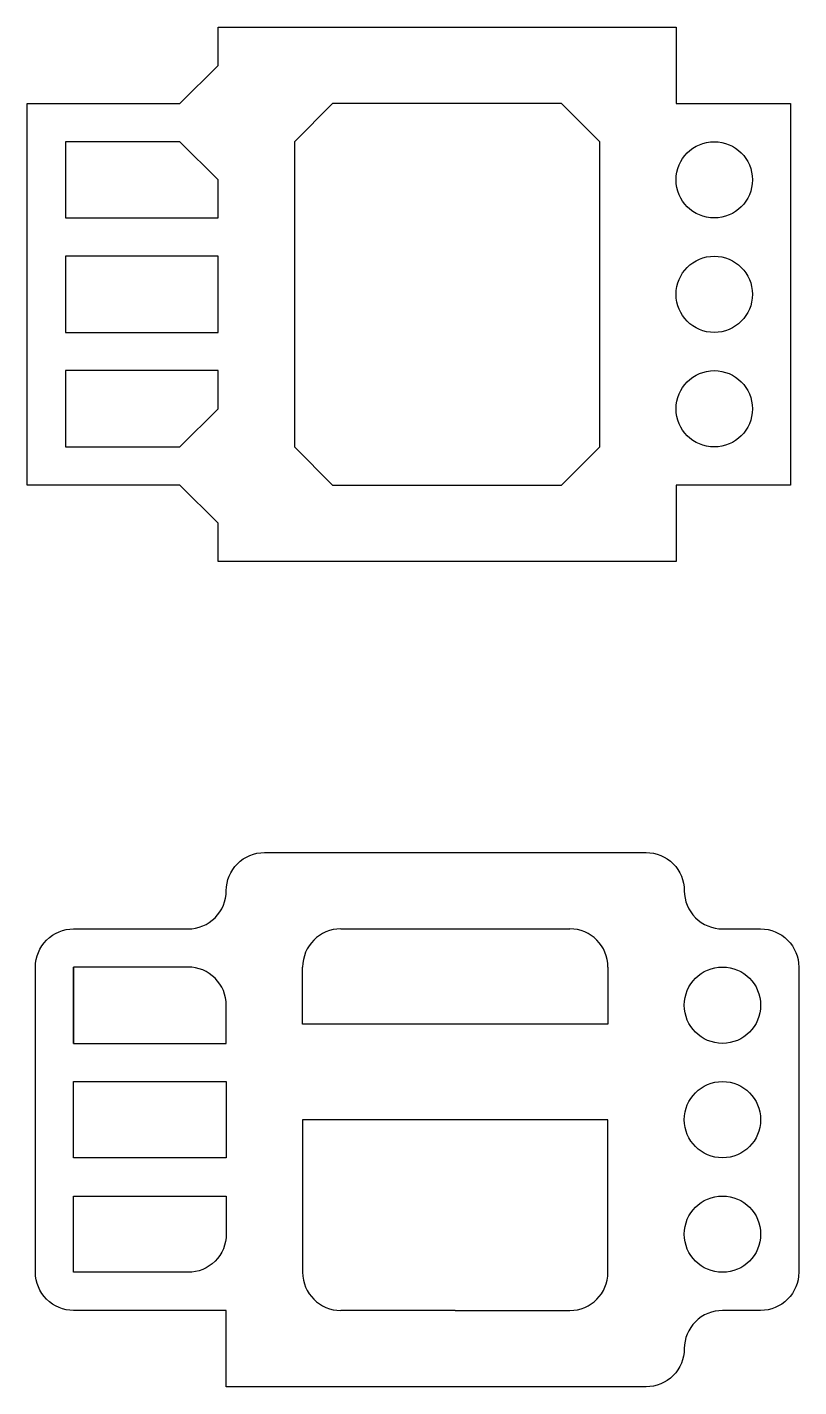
# Model space of a CAD drawing. Header units: inches. Extents: x 278 to 480, y 84 to 440.
import ezdxf

# ---------------------------------------------------------------- set-up
doc = ezdxf.new("R2010")
doc.units = ezdxf.units.IN
doc.header["$MEASUREMENT"] = 0

# ---------------------------------------------------------------- blocks, each defined once
blk = doc.blocks.new('*U1')
blk.add_circle((0, 0), 10)
blk = doc.blocks.new('*U2')
at = {"color": 0, "linetype": 'ByBlock', "lineweight": -2, "transparency": 16777216}
for p in [(0, 60), (0, 30), (0, 0)]:
    blk.add_blockref('*U1', p, dxfattribs=at)
blk = doc.blocks.new('*U3')
blk.add_circle((0, 0), 10)
blk = doc.blocks.new('*U4')
at = {"color": 0, "linetype": 'ByBlock', "lineweight": -2, "transparency": 16777216}
for p in [(0, 60), (0, 30), (0, 0)]:
    blk.add_blockref('*U3', p, dxfattribs=at)

msp = doc.modelspace()

# ---------------------------------------------------------------- linework, layer by layer
for p, q in [((317.51, 409.92), (287.51, 409.92)), ((287.51, 409.92), (287.51, 389.92)), ((327.51, 399.92), (317.51, 409.92)), ((327.51, 399.92), (327.51, 399.92)), ((327.51, 389.92), (327.51, 399.92)), ((287.51, 389.92), (327.51, 389.92)), ((327.51, 349.92), (287.51, 349.92)), ((287.51, 349.92), (287.51, 329.92)), ((327.51, 339.92), (327.51, 349.92)), ((327.51, 339.92), (327.51, 349.92)), ((317.51, 329.92), (327.51, 339.92)), ((287.51, 329.92), (317.51, 329.92)), ((359.67, 203.65), (389.67, 203.65)), ((389.67, 203.65), (419.67, 203.65)), ((289.67, 173.65), (289.67, 193.65)), ((349.67, 178.65), (349.67, 193.65)), ((429.67, 193.65), (429.67, 178.65)), ((429.67, 178.65), (349.67, 178.65)), ((289.67, 153.65), (289.67, 163.65)), ((429.67, 153.65), (349.67, 153.65)), ((349.67, 153.65), (349.67, 113.65)), ((429.67, 113.65), (429.67, 153.65)), ((389.67, 103.65), (359.67, 103.65)), ((389.67, 103.65), (419.67, 103.65)), ((389.67, 103.65), (389.67, 103.65)), ((459.67, 103.65), (459.67, 103.65))]:
    msp.add_line(p, q)
for points in [[(277.51, 319.92), (277.51, 419.92), (317.51, 419.92), (327.51, 429.92), (327.51, 439.92), (447.51, 439.92), (447.51, 419.92), (477.51, 419.92), (477.51, 319.92), (447.51, 319.92), (447.51, 299.92), (327.51, 299.92), (327.51, 309.92), (317.51, 319.92), (277.51, 319.92)], [(387.51, 319.92), (417.51, 319.92), (427.51, 329.92), (427.51, 409.92), (417.51, 419.92), (357.51, 419.92), (347.51, 409.92), (347.51, 329.92), (357.51, 319.92), (387.51, 319.92)], [(327.51, 369.92), (327.51, 379.92), (287.51, 379.92), (287.51, 359.92), (327.51, 359.92), (327.51, 379.92)]]:
    msp.add_lwpolyline(points)
for points in [[(279.67, 113.65), (279.67, 193.65, -0.414214), (289.67, 203.65), (319.67, 203.65, 0.414214), (329.67, 213.65), (329.67, 213.65, -0.414214), (339.67, 223.65), (439.67, 223.65, -0.414214), (449.67, 213.65), (449.67, 213.65, 0.414214), (459.67, 203.65), (469.67, 203.65, -0.414214), (479.67, 193.65), (479.67, 113.65, -0.414214), (469.67, 103.65), (459.67, 103.65, 0.414214), (449.67, 93.65), (449.67, 93.65, -0.414214), (439.67, 83.65), (329.67, 83.65), (329.67, 103.65), (289.67, 103.65, -0.414214)], [(289.67, 173.65), (329.67, 173.65), (329.67, 183.65, 0.414214), (319.67, 193.65), (289.67, 193.65)], [(289.67, 133.65), (329.67, 133.65), (329.67, 123.65, -0.414214), (319.67, 113.65), (289.67, 113.65)]]:
    msp.add_lwpolyline(points, format="xyb", close=True)
msp.add_lwpolyline([(289.67, 163.65), (329.67, 163.65), (329.67, 143.65), (289.67, 143.65)], close=True)
for centre, start, end in [((359.67, 193.65), 90, 180), ((419.67, 193.65), 0, 90), ((359.67, 113.65), 180, 270), ((419.67, 113.65), 270, 0)]:
    msp.add_arc(centre, 10, start, end)

# ---------------------------------------------------------------- block references
for name, p in [('*U4', (457.51, 339.92)), ('*U2', (459.67, 123.65))]:
    msp.add_blockref(name, p)

doc.saveas('drawing.dxf')
